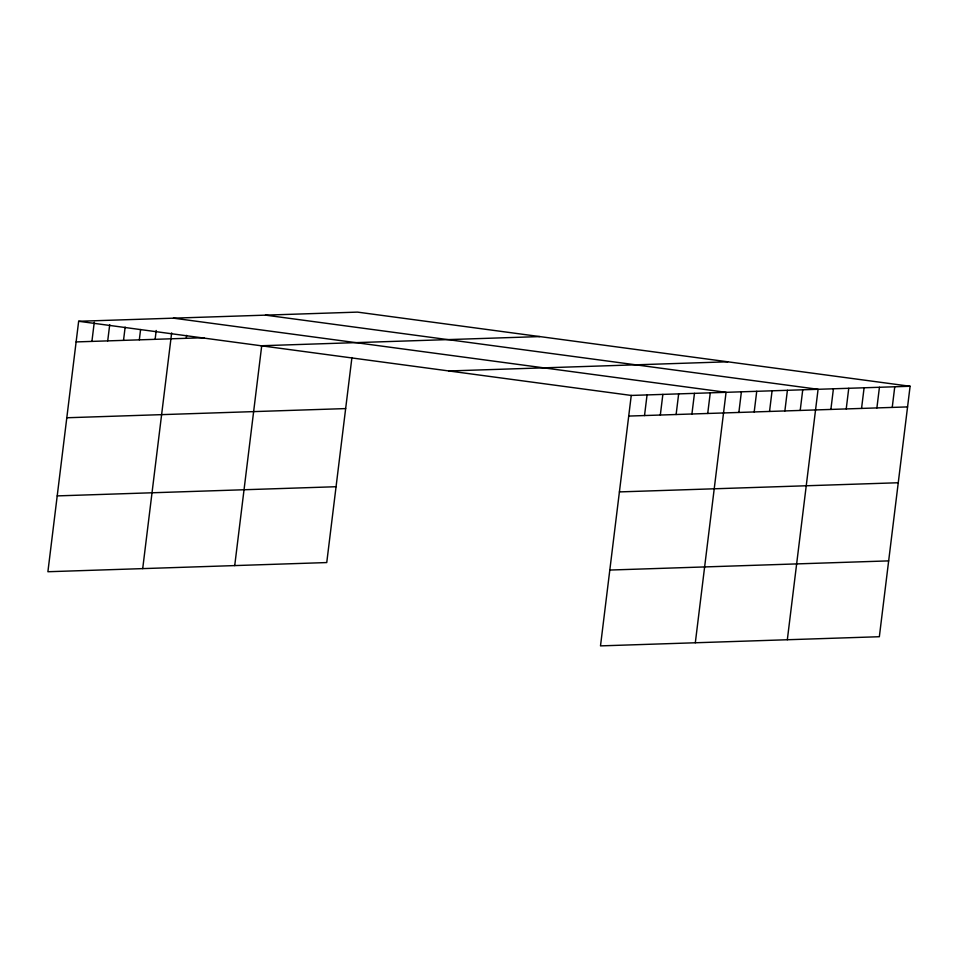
<?xml version="1.0" encoding="UTF-8"?>
<svg xmlns="http://www.w3.org/2000/svg" width="958" height="958" viewBox="0 0 958 958"><rect width="100%" height="100%" fill="white"/><g stroke="black" fill="none" stroke-linecap="round" stroke-linejoin="round"><path stroke-width="1.44" d="M910.1 386.266L631.25 395.438L600.498 645.884L879.348 636.723L910.1 386.266L357.502 312.116L78.652 321.277L47.9 571.734L326.75 562.562L351.921 357.55M91.92 341.395L94.267 322.235M107.715 340.88L109.715 324.666M123.522 340.353L125.151 327.097M139.317 339.839L140.587 329.516M155.124 339.324L156.214 330.474M142.706 568.621L171.65 332.905M186.259 338.294L186.618 335.348M234.722 565.591L261.69 345.982M644.518 415.556L647.057 394.912M660.325 415.03L662.864 394.397M676.12 414.515L678.659 393.87M691.927 413.988L694.466 393.355M707.722 413.473L710.261 392.84M695.316 642.77L726.068 392.313L173.458 318.164M738.869 412.455L741.396 391.81M754.197 411.952L756.736 391.307M769.537 411.437L772.076 390.804M784.877 410.934L787.404 390.301M800.205 410.431L802.744 389.798M787.332 639.74L818.084 389.295L265.474 315.134M830.885 409.425L833.412 388.792M846.225 408.922L848.752 388.289M861.553 408.419L864.092 387.786M876.893 407.916L879.432 387.272M892.233 407.413L894.76 386.769M76.113 341.922L204.389 337.707M261.007 345.754L539.857 336.581M448.895 370.962L727.745 361.801M66.809 417.76L345.646 408.587M628.723 416.071L907.561 406.911M57.217 495.897L336.054 486.724M619.407 491.909L898.257 482.748M609.815 570.046L888.665 560.885M78.652 321.277L631.25 395.438"/></g></svg>
